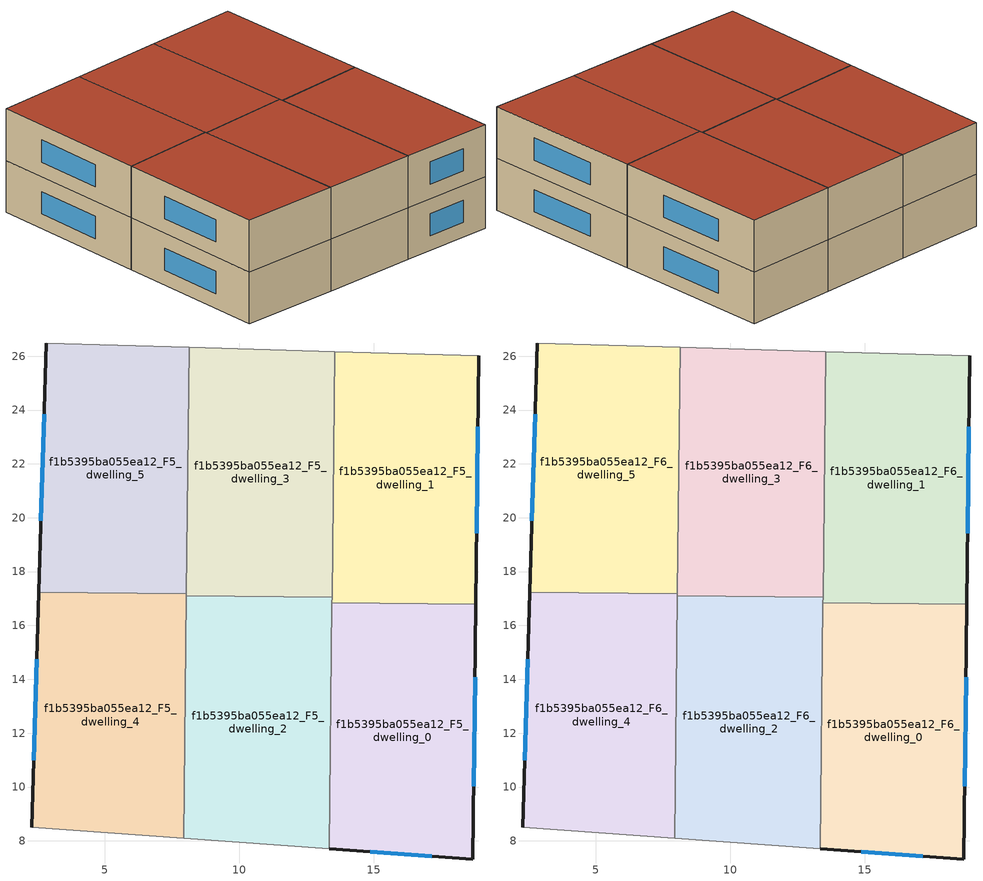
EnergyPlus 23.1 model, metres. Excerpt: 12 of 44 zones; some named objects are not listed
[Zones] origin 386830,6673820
f1b5395ba055ea12_F5_dwelling_0
 floor to f1b5395ba055ea12_F4_dwelling_0 (EU_floor_Construction): 18.78,16.78 18.68,7.33 13.34,7.71 13.44,16.84 z15
 wall outside (EU_wall_Construction): 13.34,7.71 18.68,7.33 18.78,16.78 z15:18
 wall to f1b5395ba055ea12_F5_dwelling_1 (EU_wall_Construction): 18.78,16.78 13.44,16.84 z15:18
 wall to f1b5395ba055ea12_F5_dwelling_2 (EU_wall_Construction): 13.44,16.84 13.34,7.71 z15:18
 window (EU_Window_Construction): 14.87,7.6 17.15,7.44 / 18.71,10.03 18.75,14.08 z15.86:17.14
f1b5395ba055ea12_F5_dwelling_1
 floor to f1b5395ba055ea12_F4_dwelling_1 (EU_floor_Construction): 18.89,26.01 18.78,16.78 13.44,16.84 13.54,26.17 z15
 wall outside (EU_wall_Construction): 18.78,16.78 18.89,26.01 z15:18
 wall adiabatic (EU_wall_Construction): 18.89,26.01 13.54,26.17 z15:18
 wall to f1b5395ba055ea12_F5_dwelling_3 (EU_wall_Construction): 13.54,26.17 13.44,17.05 z15:18
 wall to f1b5395ba055ea12_F5_dwelling_2 (EU_wall_Construction): 13.44,17.05 13.44,16.84 z15:18
 window (EU_Window_Construction): 18.82,19.42 18.86,23.37 z15.86:17.14
f1b5395ba055ea12_F5_dwelling_2
 floor to f1b5395ba055ea12_F4_dwelling_2 (EU_floor_Construction): 13.44,17.05 13.34,7.71 7.94,8.1 8.03,17.11 z15
 wall adiabatic (EU_wall_Construction): 7.94,8.1 13.34,7.71 z15:18
 wall to f1b5395ba055ea12_F5_dwelling_3 (EU_wall_Construction): 13.44,17.05 8.03,17.11 z15:18
 wall to f1b5395ba055ea12_F5_dwelling_4 (EU_wall_Construction): 8.03,17.11 7.94,8.1 z15:18
f1b5395ba055ea12_F5_dwelling_3
 floor to f1b5395ba055ea12_F4_dwelling_3 (EU_floor_Construction): 13.54,26.17 13.44,17.05 8.03,17.11 8.13,26.33 z15
 wall adiabatic (EU_wall_Construction): 13.54,26.17 8.13,26.33 z15:18
 wall to f1b5395ba055ea12_F5_dwelling_5 (EU_wall_Construction): 8.13,26.33 8.04,17.18 z15:18
 wall to f1b5395ba055ea12_F5_dwelling_4 (EU_wall_Construction): 8.04,17.18 8.04,17.1 z15:18
f1b5395ba055ea12_F5_dwelling_4
 floor to f1b5395ba055ea12_F4_dwelling_4 (EU_floor_Construction): 8.04,17.18 7.94,8.1 2.29,8.5 2.55,17.24 z15
 wall outside (EU_wall_Construction): 2.55,17.24 2.29,8.5 z15:18
 wall adiabatic (EU_wall_Construction): 2.29,8.5 7.94,8.1 z15:18
 wall to f1b5395ba055ea12_F5_dwelling_5 (EU_wall_Construction): 8.04,17.18 2.55,17.24 z15:18
 window (EU_Window_Construction): 2.48,14.74 2.37,11 z15.86:17.14
f1b5395ba055ea12_F5_dwelling_5
 floor to f1b5395ba055ea12_F4_dwelling_5 (EU_floor_Construction): 8.13,26.33 8.04,17.18 2.55,17.24 2.83,26.49 z15
 wall outside (EU_wall_Construction): 2.83,26.49 2.55,17.24 z15:18
 wall adiabatic (EU_wall_Construction): 8.13,26.33 2.83,26.49 z15:18
 window (EU_Window_Construction): 2.75,23.85 2.63,19.88 z15.86:17.14
f1b5395ba055ea12_F6_dwelling_0
 floor to f1b5395ba055ea12_F5_dwelling_0 (EU_floor_Construction): 18.78,16.78 18.68,7.33 13.34,7.71 13.44,16.84 z18
 wall outside (EU_wall_Construction): 13.34,7.71 18.68,7.33 18.78,16.78 z18:21
 wall to f1b5395ba055ea12_F6_dwelling_1 (EU_wall_Construction): 18.78,16.78 13.44,16.84 z18:21
 wall to f1b5395ba055ea12_F6_dwelling_2 (EU_wall_Construction): 13.44,16.84 13.34,7.71 z18:21
 window (EU_Window_Construction): 14.87,7.6 17.15,7.44 / 18.71,10.03 18.75,14.08 z18.86:20.14
 roof outside (EU_roof_Construction): 18.68,7.33 18.78,16.78 13.44,16.84 13.34,7.71 z21
f1b5395ba055ea12_F6_dwelling_1
 floor to f1b5395ba055ea12_F5_dwelling_1 (EU_floor_Construction): 18.89,26.01 18.78,16.78 13.44,16.84 13.54,26.17 z18
 wall outside (EU_wall_Construction): 18.78,16.78 18.89,26.01 z18:21
 wall adiabatic (EU_wall_Construction): 18.89,26.01 13.54,26.17 z18:21
 wall to f1b5395ba055ea12_F6_dwelling_3 (EU_wall_Construction): 13.54,26.17 13.44,17.05 z18:21
 wall to f1b5395ba055ea12_F6_dwelling_2 (EU_wall_Construction): 13.44,17.05 13.44,16.84 z18:21
 window (EU_Window_Construction): 18.82,19.42 18.86,23.37 z18.86:20.14
 roof outside (EU_roof_Construction): 18.78,16.78 18.89,26.01 13.54,26.17 13.44,16.84 z21
f1b5395ba055ea12_F6_dwelling_2
 floor to f1b5395ba055ea12_F5_dwelling_2 (EU_floor_Construction): 13.44,17.05 13.34,7.71 7.94,8.1 8.03,17.11 z18
 wall adiabatic (EU_wall_Construction): 7.94,8.1 13.34,7.71 z18:21
 wall to f1b5395ba055ea12_F6_dwelling_3 (EU_wall_Construction): 13.44,17.05 8.03,17.11 z18:21
 wall to f1b5395ba055ea12_F6_dwelling_4 (EU_wall_Construction): 8.03,17.11 7.94,8.1 z18:21
 roof outside (EU_roof_Construction): 13.34,7.71 13.44,17.05 8.03,17.11 7.94,8.1 z21
f1b5395ba055ea12_F6_dwelling_3
 floor to f1b5395ba055ea12_F5_dwelling_3 (EU_floor_Construction): 13.54,26.17 13.44,17.05 8.03,17.11 8.13,26.33 z18
 wall adiabatic (EU_wall_Construction): 13.54,26.17 8.13,26.33 z18:21
 wall to f1b5395ba055ea12_F6_dwelling_5 (EU_wall_Construction): 8.13,26.33 8.04,17.18 z18:21
 wall to f1b5395ba055ea12_F6_dwelling_4 (EU_wall_Construction): 8.04,17.18 8.04,17.1 z18:21
 roof outside (EU_roof_Construction): 13.44,17.05 13.54,26.17 8.13,26.33 8.03,17.11 z21
f1b5395ba055ea12_F6_dwelling_4
 floor to f1b5395ba055ea12_F5_dwelling_4 (EU_floor_Construction): 8.04,17.18 7.94,8.1 2.29,8.5 2.55,17.24 z18
 wall outside (EU_wall_Construction): 2.55,17.24 2.29,8.5 z18:21
 wall adiabatic (EU_wall_Construction): 2.29,8.5 7.94,8.1 z18:21
 wall to f1b5395ba055ea12_F6_dwelling_5 (EU_wall_Construction): 8.04,17.18 2.55,17.24 z18:21
 window (EU_Window_Construction): 2.48,14.74 2.37,11 z18.86:20.14
 roof outside (EU_roof_Construction): 7.94,8.1 8.04,17.18 2.55,17.24 2.29,8.5 z21
f1b5395ba055ea12_F6_dwelling_5
 floor to f1b5395ba055ea12_F5_dwelling_5 (EU_floor_Construction): 8.13,26.33 8.04,17.18 2.55,17.24 2.83,26.49 z18
 wall outside (EU_wall_Construction): 2.83,26.49 2.55,17.24 z18:21
 wall adiabatic (EU_wall_Construction): 8.13,26.33 2.83,26.49 z18:21
 window (EU_Window_Construction): 2.75,23.85 2.63,19.88 z18.86:20.14
 roof outside (EU_roof_Construction): 8.04,17.18 8.13,26.33 2.83,26.49 2.55,17.24 z21
[Building]
EU S2 Campaign: North Axis=0; Terrain=City; Solar Distribution=FullExterior
[Site:Location]
Helsinki-Vantaa.AP: Latitude=60.317; Longitude=24.963; Time Zone=2; Elevation=54.6
[SizingPeriod:WeatherFileDays]
AnnualSizingPeriod: Begin Month=1; Begin Day of Month=1; End Month=12; End Day of Month=31; Day of Week for Start Day=Monday; Use Weather File Daylight Saving Period=No; Use Weather File Rain and Snow Indicators=No
[MATERIAL]
EU_InternalMass_Material: Roughness=MediumRough; Thickness=0.1; Conductivity=1; Density=1800; Specific Heat=900; Thermal Absorptance=0.9; Solar Absorptance=0.7; Visible Absorptance=0.7
[MATERIAL:NOMASS] Roughness=MediumRough; Thermal Absorptance=0.9; Solar Absorptance=0.7; Visible Absorptance=0.7
Name | Thermal Resistance
EU_wall_NoMass | 1.10183
EU_roof_NoMass; EU_floor_NoMass | 1.70606
[WINDOWMATERIAL:SIMPLEGLAZINGSYSTEM]
EU_Window_SimpleGlazing: UFactor=3.11035; Solar Heat Gain Coefficient=0.8; Visible Transmittance=0.8
[CONSTRUCTION]
EU_wall_Construction: EU_wall_NoMass
EU_roof_Construction: EU_roof_NoMass
EU_floor_Construction: EU_floor_NoMass
EU_Window_Construction: EU_Window_SimpleGlazing
EU_InternalMass_Construction: EU_InternalMass_Material
[ZONE] Type=1; Multiplier=1; Ceiling Height=autocalculate; Floor Area=autocalculate; Part of Total Floor Area=Yes
Name | Volume
f1b5395ba055ea12_F5_dwelling_0; f1b5395ba055ea12_F6_dwelling_0 | 148.863
f1b5395ba055ea12_F5_dwelling_1; f1b5395ba055ea12_F6_dwelling_1 | 148.862
f1b5395ba055ea12_F5_dwelling_2; f1b5395ba055ea12_F6_dwelling_2 | 148.86
f1b5395ba055ea12_F5_dwelling_3; f1b5395ba055ea12_F6_dwelling_3 | 148.855
f1b5395ba055ea12_F5_dwelling_4; f1b5395ba055ea12_F6_dwelling_4 | 148.875
f1b5395ba055ea12_F5_dwelling_5; f1b5395ba055ea12_F6_dwelling_5 | 148.87
[INTERNALMASS] Construction=EU_InternalMass_Construction
Name | Zone or ZoneList | Surface Area
f1b5395ba055ea12_F5_dwelling_0_EU_InternalMass | f1b5395ba055ea12_F5_dwelling_0 | 49.6206
f1b5395ba055ea12_F5_dwelling_1_EU_InternalMass | f1b5395ba055ea12_F5_dwelling_1 | 49.6207
f1b5395ba055ea12_F5_dwelling_2_EU_InternalMass | f1b5395ba055ea12_F5_dwelling_2 | 49.6203
f1b5395ba055ea12_F5_dwelling_3_EU_InternalMass | f1b5395ba055ea12_F5_dwelling_3 | 49.6184
f1b5395ba055ea12_F5_dwelling_4_EU_InternalMass | f1b5395ba055ea12_F5_dwelling_4 | 49.625
f1b5395ba055ea12_F5_dwelling_5_EU_InternalMass | f1b5395ba055ea12_F5_dwelling_5 | 49.6233
f1b5395ba055ea12_F6_dwelling_0_EU_InternalMass | f1b5395ba055ea12_F6_dwelling_0 | 49.6206
f1b5395ba055ea12_F6_dwelling_1_EU_InternalMass | f1b5395ba055ea12_F6_dwelling_1 | 49.6207
f1b5395ba055ea12_F6_dwelling_2_EU_InternalMass | f1b5395ba055ea12_F6_dwelling_2 | 49.6203
f1b5395ba055ea12_F6_dwelling_3_EU_InternalMass | f1b5395ba055ea12_F6_dwelling_3 | 49.6184
f1b5395ba055ea12_F6_dwelling_4_EU_InternalMass | f1b5395ba055ea12_F6_dwelling_4 | 49.625
f1b5395ba055ea12_F6_dwelling_5_EU_InternalMass | f1b5395ba055ea12_F6_dwelling_5 | 49.6233
[OTHEREQUIPMENT] Fuel Type=Electricity; Design Level Calculation Method=Watts/Area; Power per Zone Floor Area=1; Fraction Latent=0; Fraction Radiant=0; Fraction Lost=0; Carbon Dioxide Generation Rate=0; EndUse Subcategory=EU_Step8_InternalGains
Name | Zone or ZoneList or Space or SpaceList | Schedule
EU_Step8_InternalGain_f1b5395ba055ea12_F5_dwelling_0_f000 | f1b5395ba055ea12_F5_dwelling_0 | EU_Step8_GainSchedule_f1b5395ba055ea12_F5_dwelling_0_f000
EU_Step8_InternalGain_f1b5395ba055ea12_F5_dwelling_1_f000 | f1b5395ba055ea12_F5_dwelling_1 | EU_Step8_GainSchedule_f1b5395ba055ea12_F5_dwelling_1_f000
EU_Step8_InternalGain_f1b5395ba055ea12_F5_dwelling_2_f000 | f1b5395ba055ea12_F5_dwelling_2 | EU_Step8_GainSchedule_f1b5395ba055ea12_F5_dwelling_2_f000
EU_Step8_InternalGain_f1b5395ba055ea12_F5_dwelling_3_f000 | f1b5395ba055ea12_F5_dwelling_3 | EU_Step8_GainSchedule_f1b5395ba055ea12_F5_dwelling_3_f000
EU_Step8_InternalGain_f1b5395ba055ea12_F5_dwelling_4_f000 | f1b5395ba055ea12_F5_dwelling_4 | EU_Step8_GainSchedule_f1b5395ba055ea12_F5_dwelling_4_f000
EU_Step8_InternalGain_f1b5395ba055ea12_F5_dwelling_5_f000 | f1b5395ba055ea12_F5_dwelling_5 | EU_Step8_GainSchedule_f1b5395ba055ea12_F5_dwelling_5_f000
EU_Step8_InternalGain_f1b5395ba055ea12_F6_dwelling_0_f000 | f1b5395ba055ea12_F6_dwelling_0 | EU_Step8_GainSchedule_f1b5395ba055ea12_F6_dwelling_0_f000
EU_Step8_InternalGain_f1b5395ba055ea12_F6_dwelling_1_f000 | f1b5395ba055ea12_F6_dwelling_1 | EU_Step8_GainSchedule_f1b5395ba055ea12_F6_dwelling_1_f000
EU_Step8_InternalGain_f1b5395ba055ea12_F6_dwelling_2_f000 | f1b5395ba055ea12_F6_dwelling_2 | EU_Step8_GainSchedule_f1b5395ba055ea12_F6_dwelling_2_f000
EU_Step8_InternalGain_f1b5395ba055ea12_F6_dwelling_3_f000 | f1b5395ba055ea12_F6_dwelling_3 | EU_Step8_GainSchedule_f1b5395ba055ea12_F6_dwelling_3_f000
EU_Step8_InternalGain_f1b5395ba055ea12_F6_dwelling_4_f000 | f1b5395ba055ea12_F6_dwelling_4 | EU_Step8_GainSchedule_f1b5395ba055ea12_F6_dwelling_4_f000
EU_Step8_InternalGain_f1b5395ba055ea12_F6_dwelling_5_f000 | f1b5395ba055ea12_F6_dwelling_5 | EU_Step8_GainSchedule_f1b5395ba055ea12_F6_dwelling_5_f000
[ZONEVENTILATION:DESIGNFLOWRATE] Schedule=EU_AlwaysOn; Design Flow Rate Calculation Method=AirChanges/Hour; Air Changes per Hour=0.756316; Ventilation Type=Natural; Fan Pressure Rise=0; Fan Total Efficiency=1; Constant Term Coefficient=1; Temperature Term Coefficient=0; Velocity Term Coefficient=0; Velocity Squared Term Coefficient=0; Minimum Indoor Temperature=-100; Maximum Indoor Temperature=100; Delta Temperature=-100; Minimum Outdoor Temperature=-100; Maximum Outdoor Temperature=100; Maximum Wind Speed=40
Name | Zone or ZoneList or Space or SpaceList
EU_ConstantAir_f1b5395ba055ea12_F5_dwelling_0 | f1b5395ba055ea12_F5_dwelling_0
EU_ConstantAir_f1b5395ba055ea12_F5_dwelling_1 | f1b5395ba055ea12_F5_dwelling_1
EU_ConstantAir_f1b5395ba055ea12_F5_dwelling_2 | f1b5395ba055ea12_F5_dwelling_2
EU_ConstantAir_f1b5395ba055ea12_F5_dwelling_3 | f1b5395ba055ea12_F5_dwelling_3
EU_ConstantAir_f1b5395ba055ea12_F5_dwelling_4 | f1b5395ba055ea12_F5_dwelling_4
EU_ConstantAir_f1b5395ba055ea12_F5_dwelling_5 | f1b5395ba055ea12_F5_dwelling_5
EU_ConstantAir_f1b5395ba055ea12_F6_dwelling_0 | f1b5395ba055ea12_F6_dwelling_0
EU_ConstantAir_f1b5395ba055ea12_F6_dwelling_1 | f1b5395ba055ea12_F6_dwelling_1
EU_ConstantAir_f1b5395ba055ea12_F6_dwelling_2 | f1b5395ba055ea12_F6_dwelling_2
EU_ConstantAir_f1b5395ba055ea12_F6_dwelling_3 | f1b5395ba055ea12_F6_dwelling_3
EU_ConstantAir_f1b5395ba055ea12_F6_dwelling_4 | f1b5395ba055ea12_F6_dwelling_4
EU_ConstantAir_f1b5395ba055ea12_F6_dwelling_5 | f1b5395ba055ea12_F6_dwelling_5
[HVACTEMPLATE:ZONE:IDEALLOADSAIRSYSTEM] System Availability Schedule=EU_AlwaysOn; Maximum Heating Supply Air Temperature=50; Minimum Cooling Supply Air Temperature=13; Maximum Heating Supply Air Humidity Ratio=0.0156; Minimum Cooling Supply Air Humidity Ratio=0.0077; Heating Limit=NoLimit; Cooling Limit=NoLimit; Heating Availability Schedule=EU_AlwaysOn; Cooling Availability Schedule=EU_CoolingOff; Dehumidification Control Type=ConstantSensibleHeatRatio; Cooling Sensible Heat Ratio=0.7; Dehumidification Setpoint=60; Humidification Control Type=None; Humidification Setpoint=30; Outdoor Air Method=None; Outdoor Air Flow Rate per Person=0.00944; Outdoor Air Flow Rate per Zone Floor Area=0; Outdoor Air Flow Rate per Zone=0; Demand Controlled Ventilation Type=None; Outdoor Air Economizer Type=NoEconomizer; Heat Recovery Type=None; Sensible Heat Recovery Effectiveness=0.7; Latent Heat Recovery Effectiveness=0.65
Name | Template Thermostat
f1b5395ba055ea12_F5_dwelling_0 | EU_HeatOnly_f1b5395ba055ea12_F5_dwelling_0
f1b5395ba055ea12_F5_dwelling_1 | EU_HeatOnly_f1b5395ba055ea12_F5_dwelling_1
f1b5395ba055ea12_F5_dwelling_2 | EU_HeatOnly_f1b5395ba055ea12_F5_dwelling_2
f1b5395ba055ea12_F5_dwelling_3 | EU_HeatOnly_f1b5395ba055ea12_F5_dwelling_3
f1b5395ba055ea12_F5_dwelling_4 | EU_HeatOnly_f1b5395ba055ea12_F5_dwelling_4
f1b5395ba055ea12_F5_dwelling_5 | EU_HeatOnly_f1b5395ba055ea12_F5_dwelling_5
f1b5395ba055ea12_F6_dwelling_0 | EU_HeatOnly_f1b5395ba055ea12_F6_dwelling_0
f1b5395ba055ea12_F6_dwelling_1 | EU_HeatOnly_f1b5395ba055ea12_F6_dwelling_1
f1b5395ba055ea12_F6_dwelling_2 | EU_HeatOnly_f1b5395ba055ea12_F6_dwelling_2
f1b5395ba055ea12_F6_dwelling_3 | EU_HeatOnly_f1b5395ba055ea12_F6_dwelling_3
f1b5395ba055ea12_F6_dwelling_4 | EU_HeatOnly_f1b5395ba055ea12_F6_dwelling_4
f1b5395ba055ea12_F6_dwelling_5 | EU_HeatOnly_f1b5395ba055ea12_F6_dwelling_5
[SIZING:ZONE] Zone Cooling Design Supply Air Temperature Input Method=SupplyAirTemperature; Zone Cooling Design Supply Air Temperature=13; Zone Heating Design Supply Air Temperature Input Method=SupplyAirTemperature; Zone Heating Design Supply Air Temperature=50; Zone Cooling Design Supply Air Humidity Ratio=0.008; Zone Heating Design Supply Air Humidity Ratio=0.008; Cooling Design Air Flow Method=DesignDay; Cooling Design Air Flow Rate=0; Cooling Minimum Air Flow per Zone Floor Area=0.000762; Cooling Minimum Air Flow=0; Cooling Minimum Air Flow Fraction=0.2; Heating Design Air Flow Method=DesignDay; Heating Design Air Flow Rate=0; Heating Maximum Air Flow per Zone Floor Area=0.002032; Heating Maximum Air Flow=0.141576; Heating Maximum Air Flow Fraction=0.3; Account for Dedicated Outdoor Air System=No; Dedicated Outdoor Air System Control Strategy=NeutralSupplyAir; Dedicated Outdoor Air Low Setpoint Temperature for Design=autosize; Dedicated Outdoor Air High Setpoint Temperature for Design=autosize; Zone Load Sizing Method=Sensible Load Only No Latent Load; Zone Latent Cooling Design Supply Air Humidity Ratio Input Method=HumidityRatioDifference; Zone Cooling Design Supply Air Humidity Ratio Difference=0.005; Zone Latent Heating Design Supply Air Humidity Ratio Input Method=HumidityRatioDifference; Zone Humidification Design Supply Air Humidity Ratio Difference=0.005
f1b5395ba055ea12_F5_dwelling_0; f1b5395ba055ea12_F5_dwelling_1; f1b5395ba055ea12_F5_dwelling_2; f1b5395ba055ea12_F5_dwelling_3; f1b5395ba055ea12_F5_dwelling_4; f1b5395ba055ea12_F5_dwelling_5; f1b5395ba055ea12_F6_dwelling_0; f1b5395ba055ea12_F6_dwelling_1; f1b5395ba055ea12_F6_dwelling_2; f1b5395ba055ea12_F6_dwelling_3; f1b5395ba055ea12_F6_dwelling_4; f1b5395ba055ea12_F6_dwelling_5
[SCHEDULE:CONSTANT]
Name | Hourly Value
EU_AlwaysOn | 1
EU_CoolingOff | 0
[SCHEDULE:FILE] Column Number=1; Rows to Skip at Top=0; Number of Hours of Data=8760; Column Separator=Comma; Interpolate to Timestep=No; Minutes per Item=60; Adjust Schedule for Daylight Savings=Yes
Name | File
EU_Step8_GainSchedule_f1b5395ba055ea12_F5_dwelling_0_f000 | ../../schedules/f1b5395ba055ea12/f1b5395ba055ea12_F5_dwelling_0_f000_gain.csv
EU_Step8_GainSchedule_f1b5395ba055ea12_F5_dwelling_1_f000 | ../../schedules/f1b5395ba055ea12/f1b5395ba055ea12_F5_dwelling_1_f000_gain.csv
EU_Step8_GainSchedule_f1b5395ba055ea12_F5_dwelling_2_f000 | ../../schedules/f1b5395ba055ea12/f1b5395ba055ea12_F5_dwelling_2_f000_gain.csv
EU_Step8_GainSchedule_f1b5395ba055ea12_F5_dwelling_3_f000 | ../../schedules/f1b5395ba055ea12/f1b5395ba055ea12_F5_dwelling_3_f000_gain.csv
EU_Step8_GainSchedule_f1b5395ba055ea12_F5_dwelling_4_f000 | ../../schedules/f1b5395ba055ea12/f1b5395ba055ea12_F5_dwelling_4_f000_gain.csv
EU_Step8_GainSchedule_f1b5395ba055ea12_F5_dwelling_5_f000 | ../../schedules/f1b5395ba055ea12/f1b5395ba055ea12_F5_dwelling_5_f000_gain.csv
EU_Step8_GainSchedule_f1b5395ba055ea12_F6_dwelling_0_f000 | ../../schedules/f1b5395ba055ea12/f1b5395ba055ea12_F6_dwelling_0_f000_gain.csv
EU_Step8_GainSchedule_f1b5395ba055ea12_F6_dwelling_1_f000 | ../../schedules/f1b5395ba055ea12/f1b5395ba055ea12_F6_dwelling_1_f000_gain.csv
EU_Step8_GainSchedule_f1b5395ba055ea12_F6_dwelling_2_f000 | ../../schedules/f1b5395ba055ea12/f1b5395ba055ea12_F6_dwelling_2_f000_gain.csv
EU_Step8_GainSchedule_f1b5395ba055ea12_F6_dwelling_3_f000 | ../../schedules/f1b5395ba055ea12/f1b5395ba055ea12_F6_dwelling_3_f000_gain.csv
EU_Step8_GainSchedule_f1b5395ba055ea12_F6_dwelling_4_f000 | ../../schedules/f1b5395ba055ea12/f1b5395ba055ea12_F6_dwelling_4_f000_gain.csv
EU_Step8_GainSchedule_f1b5395ba055ea12_F6_dwelling_5_f000 | ../../schedules/f1b5395ba055ea12/f1b5395ba055ea12_F6_dwelling_5_f000_gain.csv
